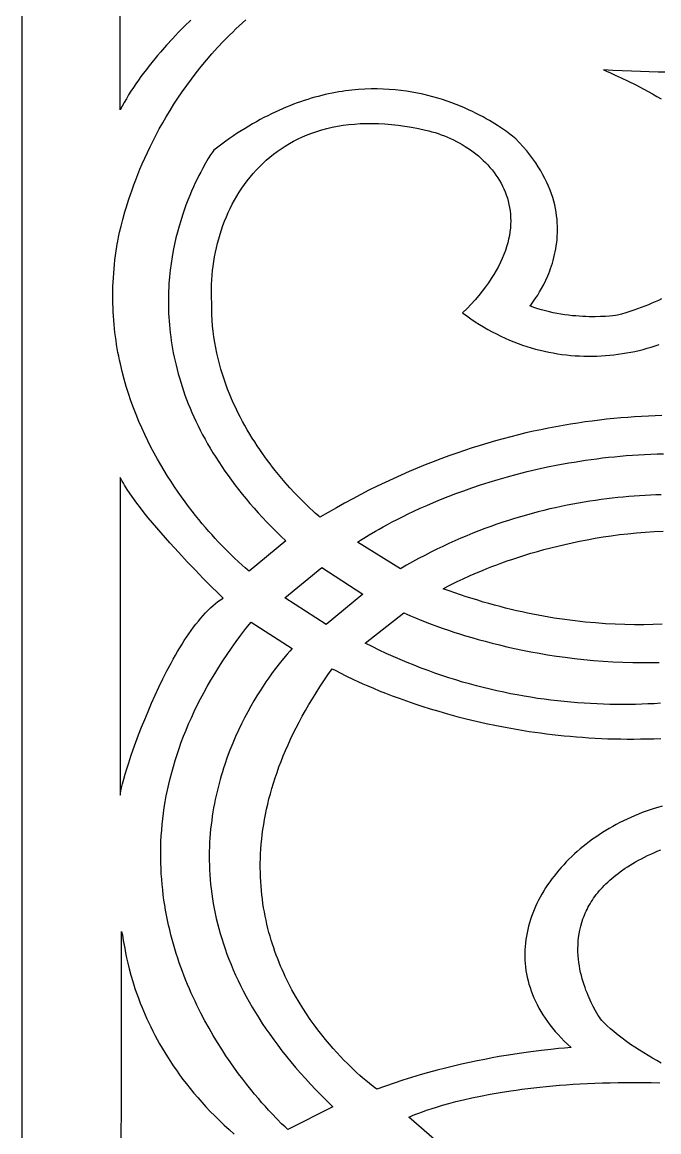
# Model space of a CAD drawing. Extents: x -4425 to -873, y -1243 to 1744.
# Drawn here: x -1282 to -1082, y -806.6 to -457.8 of the extents above; entities that cross this region are included whole.
import ezdxf

# ---------------------------------------------------------------- set-up
doc = ezdxf.new("R2010")
doc.units = 0
doc.layers.add('LAYER_1', color=7, linetype='CONTINUOUS')

msp = doc.modelspace()

# ---------------------------------------------------------------- linework, layer by layer
at = {"layer": 'LAYER_1'}
for points in [[(-1281.97, 1256.69), (-881.97, 1256.69), (-881.97, -1243.31), (-1281.97, -1243.31)], [(-1251.15, -600.87), (-1251.15, -700.81), (-1251.13, -700.55), (-1251.1, -700.24), (-1250.97, -699.44), (-1250.75, -698.42), (-1250.45, -697.2), (-1250.07, -695.79), (-1249.61, -694.21), (-1249.08, -692.46), (-1248.48, -690.57), (-1247.8, -688.54), (-1247.06, -686.4), (-1246.25, -684.16), (-1245.38, -681.82), (-1244.46, -679.42), (-1243.47, -676.95), (-1242.43, -674.44), (-1241.34, -671.89), (-1240.2, -669.34), (-1239.01, -666.77), (-1237.78, -664.23), (-1236.5, -661.7), (-1235.19, -659.23), (-1234.52, -658.01), (-1233.84, -656.8), (-1233.15, -655.62), (-1232.46, -654.45), (-1231.75, -653.3), (-1231.04, -652.18), (-1230.32, -651.08), (-1229.59, -650.01), (-1228.86, -648.97), (-1228.12, -647.96), (-1227.38, -646.98), (-1226.63, -646.03), (-1225.87, -645.12), (-1225.11, -644.24), (-1224.35, -643.41), (-1223.58, -642.62), (-1222.8, -641.87), (-1222.02, -641.16), (-1221.24, -640.5), (-1220.46, -639.89), (-1219.67, -639.33), (-1218.88, -638.82), (-1220.02, -637.7), (-1223.09, -634.63), (-1225.17, -632.51), (-1227.52, -630.08), (-1230.09, -627.38), (-1232.79, -624.49), (-1235.56, -621.45), (-1236.95, -619.89), (-1238.33, -618.32), (-1239.69, -616.74), (-1241.03, -615.16), (-1242.34, -613.58), (-1243.6, -612.02), (-1244.81, -610.48), (-1245.96, -608.97), (-1247.05, -607.49), (-1248.05, -606.05), (-1248.98, -604.67), (-1249.8, -603.33), (-1250.18, -602.69), (-1250.53, -602.06), (-1250.85, -601.46)], [(-1199.46, -638.76), (-1187.82, -629.24), (-1175, -637.57), (-1186.43, -647.08)], [(-1211.67, -648.4), (-1210.06, -646.35), (-1197.18, -654.68), (-1197.91, -655.46), (-1198.76, -656.43), (-1199.88, -657.76), (-1201.23, -659.45), (-1201.98, -660.43), (-1202.78, -661.49), (-1203.62, -662.63), (-1204.49, -663.85), (-1205.38, -665.16), (-1206.31, -666.54), (-1207.25, -668.01), (-1208.21, -669.54), (-1209.18, -671.16), (-1210.15, -672.84), (-1211.12, -674.6), (-1212.09, -676.43), (-1213.05, -678.33), (-1213.99, -680.3), (-1214.92, -682.33), (-1215.82, -684.43), (-1216.69, -686.6), (-1217.53, -688.82), (-1218.33, -691.11), (-1218.71, -692.27), (-1219.09, -693.46), (-1219.45, -694.65), (-1219.79, -695.86), (-1220.13, -697.08), (-1220.45, -698.32), (-1220.76, -699.57), (-1221.05, -700.84), (-1221.32, -702.12), (-1221.58, -703.41), (-1221.82, -704.71), (-1222.05, -706.03), (-1222.25, -707.36), (-1222.44, -708.7), (-1222.61, -710.06), (-1222.76, -711.43), (-1222.89, -712.81), (-1222.99, -714.2), (-1223.08, -715.61), (-1223.14, -717.02), (-1223.18, -718.45), (-1223.2, -719.89), (-1223.19, -721.34), (-1223.16, -722.8), (-1223.1, -724.27), (-1223.01, -725.75), (-1222.9, -727.24), (-1222.76, -728.74), (-1222.6, -730.25), (-1222.4, -731.78), (-1222.18, -733.31), (-1221.93, -734.85), (-1221.64, -736.4), (-1221.33, -737.96), (-1220.98, -739.53), (-1220.61, -741.1), (-1220.2, -742.69), (-1219.75, -744.28), (-1219.27, -745.88), (-1218.76, -747.49), (-1218.22, -749.11), (-1217.63, -750.74), (-1217.01, -752.37), (-1216.36, -754.01), (-1215.66, -755.66), (-1214.93, -757.32), (-1214.16, -758.98), (-1213.35, -760.65), (-1212.5, -762.32), (-1211.61, -764.01), (-1210.68, -765.69), (-1209.71, -767.39), (-1208.69, -769.09), (-1207.63, -770.79), (-1206.53, -772.5), (-1205.39, -774.22), (-1204.19, -775.94), (-1202.96, -777.67), (-1201.68, -779.4), (-1200.35, -781.13), (-1198.97, -782.87), (-1197.55, -784.62), (-1196.07, -786.36), (-1194.55, -788.12), (-1192.98, -789.87), (-1191.36, -791.63), (-1189.69, -793.39), (-1187.96, -795.16), (-1186.19, -796.93), (-1184.36, -798.7), (-1198.49, -805.89), (-1199.39, -805.07), (-1200.45, -804.04), (-1201.86, -802.63), (-1203.58, -800.84), (-1204.54, -799.81), (-1205.56, -798.68), (-1206.64, -797.46), (-1207.77, -796.16), (-1208.94, -794.77), (-1210.15, -793.29), (-1211.39, -791.73), (-1212.67, -790.08), (-1213.97, -788.35), (-1215.28, -786.54), (-1216.61, -784.65), (-1217.95, -782.69), (-1219.28, -780.64), (-1220.62, -778.52), (-1221.95, -776.33), (-1223.26, -774.06), (-1224.55, -771.72), (-1225.82, -769.31), (-1226.44, -768.08), (-1227.06, -766.83), (-1227.66, -765.56), (-1228.26, -764.28), (-1228.85, -762.98), (-1229.42, -761.67), (-1229.99, -760.33), (-1230.54, -758.99), (-1231.08, -757.62), (-1231.6, -756.24), (-1232.12, -754.85), (-1232.61, -753.44), (-1233.09, -752.01), (-1233.56, -750.57), (-1234.01, -749.11), (-1234.44, -747.64), (-1234.85, -746.15), (-1235.25, -744.65), (-1235.62, -743.13), (-1235.97, -741.6), (-1236.31, -740.06), (-1236.62, -738.5), (-1236.91, -736.93), (-1237.18, -735.34), (-1237.42, -733.74), (-1237.64, -732.13), (-1237.83, -730.51), (-1238, -728.87), (-1238.15, -727.22), (-1238.26, -725.55), (-1238.35, -723.88), (-1238.41, -722.19), (-1238.44, -720.49), (-1238.44, -718.77), (-1238.42, -717.05), (-1238.36, -715.31), (-1238.27, -713.56), (-1238.14, -711.8), (-1237.99, -710.03), (-1237.8, -708.25), (-1237.57, -706.46), (-1237.32, -704.65), (-1237.02, -702.84), (-1236.69, -701.02), (-1236.33, -699.18), (-1235.92, -697.34), (-1235.48, -695.48), (-1235, -693.62), (-1234.48, -691.74), (-1233.92, -689.86), (-1233.31, -687.97), (-1232.67, -686.06), (-1231.99, -684.15), (-1231.26, -682.23), (-1230.49, -680.3), (-1229.67, -678.37), (-1228.81, -676.42), (-1227.9, -674.47), (-1226.95, -672.51), (-1225.95, -670.54), (-1224.9, -668.56), (-1223.81, -666.57), (-1222.66, -664.58), (-1221.47, -662.58), (-1220.23, -660.58), (-1218.93, -658.56), (-1217.59, -656.54), (-1216.19, -654.52), (-1214.74, -652.48), (-1213.23, -650.45)]]:
    msp.add_lwpolyline(points, close=True, dxfattribs=at)
for points in [[(-1229.01, -457.1), (-1230.93, -459), (-1232.85, -460.96), (-1234.75, -462.98), (-1236.64, -465.04), (-1238.5, -467.16), (-1239.41, -468.23), (-1240.32, -469.32), (-1241.21, -470.42), (-1242.09, -471.52), (-1242.96, -472.64), (-1243.81, -473.76), (-1244.65, -474.89), (-1245.46, -476.03), (-1246.26, -477.18), (-1247.04, -478.33), (-1247.79, -479.49), (-1248.53, -480.66), (-1249.23, -481.83), (-1249.92, -483.01), (-1250.58, -484.19), (-1251.21, -485.38), (-1251.21, -383.89)], [(-1081.07, -544.77), (-1082.07, -545.24), (-1083.09, -545.7), (-1084.15, -546.16), (-1085.23, -546.61), (-1086.34, -547.05), (-1087.49, -547.49), (-1088.66, -547.91), (-1089.86, -548.33), (-1091.09, -548.75), (-1092.35, -549.15), (-1093.64, -549.54), (-1094.96, -549.93), (-1095.61, -550.01), (-1096.39, -550.09), (-1097.44, -550.18), (-1098.74, -550.27), (-1100.26, -550.34), (-1101.97, -550.37), (-1103.87, -550.36), (-1104.87, -550.33), (-1105.91, -550.29), (-1106.98, -550.23), (-1108.08, -550.14), (-1109.21, -550.04), (-1110.36, -549.91), (-1111.53, -549.76), (-1112.71, -549.58), (-1113.91, -549.38), (-1115.12, -549.14), (-1116.34, -548.87), (-1117.57, -548.57), (-1118.79, -548.23), (-1120.02, -547.85), (-1121.24, -547.44), (-1122.45, -546.98), (-1122.21, -546.69), (-1121.55, -545.83), (-1121.1, -545.21), (-1120.58, -544.45), (-1120.01, -543.58), (-1119.4, -542.58), (-1118.77, -541.47), (-1118.12, -540.25), (-1117.47, -538.92), (-1116.84, -537.5), (-1116.53, -536.75), (-1116.23, -535.97), (-1115.94, -535.18), (-1115.66, -534.36), (-1115.39, -533.51), (-1115.14, -532.65), (-1114.91, -531.77), (-1114.69, -530.86), (-1114.49, -529.94), (-1114.32, -529), (-1114.16, -528.04), (-1114.03, -527.06), (-1113.93, -526.06), (-1113.85, -525.04), (-1113.81, -524.01), (-1113.79, -522.97), (-1113.81, -521.9), (-1113.86, -520.83), (-1113.94, -519.73), (-1114.07, -518.63), (-1114.23, -517.51), (-1114.43, -516.38), (-1114.68, -515.24), (-1114.97, -514.08), (-1115.3, -512.92), (-1115.69, -511.74), (-1116.12, -510.55), (-1116.6, -509.36), (-1117.13, -508.15), (-1117.72, -506.94), (-1118.36, -505.72), (-1119.06, -504.49), (-1119.82, -503.26), (-1120.63, -502.02), (-1121.51, -500.77), (-1122.45, -499.52), (-1123.46, -498.26), (-1124.54, -497), (-1125.68, -495.74), (-1126.89, -494.47), (-1127.38, -494.06), (-1127.97, -493.58), (-1128.8, -492.94), (-1129.85, -492.16), (-1131.12, -491.27), (-1132.6, -490.29), (-1134.28, -489.24), (-1135.2, -488.69), (-1136.17, -488.14), (-1137.19, -487.57), (-1138.25, -487.01), (-1139.36, -486.44), (-1140.52, -485.87), (-1141.73, -485.3), (-1142.98, -484.74), (-1144.27, -484.19), (-1145.61, -483.65), (-1146.99, -483.13), (-1148.41, -482.62), (-1149.87, -482.13), (-1151.38, -481.67), (-1152.92, -481.22), (-1154.51, -480.81), (-1156.13, -480.43), (-1157.79, -480.07), (-1159.49, -479.76), (-1161.23, -479.48), (-1163, -479.24), (-1164.8, -479.05), (-1166.64, -478.9), (-1168.52, -478.8), (-1170.42, -478.76), (-1172.36, -478.76), (-1174.33, -478.83), (-1176.34, -478.95), (-1177.35, -479.04), (-1178.37, -479.14), (-1179.39, -479.25), (-1180.43, -479.39), (-1181.47, -479.54), (-1182.52, -479.7), (-1183.57, -479.89), (-1184.63, -480.09), (-1185.7, -480.31), (-1186.78, -480.55), (-1187.86, -480.81), (-1188.95, -481.09), (-1190.05, -481.38), (-1191.15, -481.7), (-1192.26, -482.04), (-1193.37, -482.39), (-1194.49, -482.77), (-1195.62, -483.17), (-1196.75, -483.59), (-1197.89, -484.03), (-1199.03, -484.5), (-1200.18, -484.99), (-1201.33, -485.5), (-1202.5, -486.03), (-1203.66, -486.59), (-1204.83, -487.17), (-1206.01, -487.77), (-1207.19, -488.4), (-1208.38, -489.06), (-1209.57, -489.74), (-1210.76, -490.44), (-1211.96, -491.17), (-1213.17, -491.93), (-1214.38, -492.71), (-1215.6, -493.52), (-1216.81, -494.36), (-1218.04, -495.23), (-1219.27, -496.12), (-1220.5, -497.04), (-1221.73, -497.99), (-1222.21, -498.67), (-1222.77, -499.52), (-1223.5, -500.67), (-1224.37, -502.14), (-1225.36, -503.91), (-1225.89, -504.9), (-1226.44, -505.96), (-1227.01, -507.1), (-1227.58, -508.3), (-1228.17, -509.56), (-1228.76, -510.89), (-1229.34, -512.29), (-1229.93, -513.75), (-1230.51, -515.27), (-1231.08, -516.85), (-1231.64, -518.49), (-1232.18, -520.19), (-1232.69, -521.95), (-1233.19, -523.76), (-1233.66, -525.62), (-1234.09, -527.54), (-1234.49, -529.51), (-1234.86, -531.53), (-1235.18, -533.6), (-1235.46, -535.71), (-1235.68, -537.87), (-1235.86, -540.08), (-1235.93, -541.2), (-1235.98, -542.33), (-1236.02, -543.47), (-1236.04, -544.63), (-1236.04, -545.79), (-1236.03, -546.96), (-1236.01, -548.14), (-1235.96, -549.33), (-1235.9, -550.54), (-1235.82, -551.75), (-1235.73, -552.97), (-1235.61, -554.2), (-1235.48, -555.43), (-1235.32, -556.68), (-1235.14, -557.94), (-1234.95, -559.2), (-1234.73, -560.48), (-1234.49, -561.76), (-1234.23, -563.05), (-1233.95, -564.34), (-1233.64, -565.65), (-1233.31, -566.96), (-1232.96, -568.28), (-1232.58, -569.61), (-1232.18, -570.94), (-1231.76, -572.28), (-1231.3, -573.63), (-1230.82, -574.99), (-1230.32, -576.35), (-1229.79, -577.72), (-1229.23, -579.09), (-1228.64, -580.47), (-1228.03, -581.85), (-1227.39, -583.24), (-1226.71, -584.64), (-1226.01, -586.04), (-1225.28, -587.45), (-1224.52, -588.86), (-1223.72, -590.28), (-1222.9, -591.7), (-1222.04, -593.13), (-1221.16, -594.56), (-1220.24, -595.99), (-1219.28, -597.43), (-1218.3, -598.87), (-1217.27, -600.32), (-1216.22, -601.77), (-1215.13, -603.22), (-1214, -604.68), (-1212.84, -606.14), (-1211.64, -607.6), (-1210.41, -609.06), (-1209.14, -610.53), (-1207.83, -612), (-1206.48, -613.47), (-1205.1, -614.95), (-1203.68, -616.43), (-1202.21, -617.9), (-1200.71, -619.38), (-1199.17, -620.87), (-1210.65, -630.37), (-1211.23, -629.9), (-1211.92, -629.31), (-1212.85, -628.49), (-1214, -627.45), (-1215.34, -626.18), (-1216.87, -624.7), (-1218.55, -623), (-1220.37, -621.09), (-1221.33, -620.06), (-1222.31, -618.98), (-1223.31, -617.85), (-1224.34, -616.67), (-1225.38, -615.44), (-1226.44, -614.15), (-1227.51, -612.82), (-1228.6, -611.45), (-1229.69, -610.02), (-1230.79, -608.55), (-1231.89, -607.03), (-1232.99, -605.47), (-1234.09, -603.86), (-1235.18, -602.2), (-1236.27, -600.5), (-1237.35, -598.76), (-1238.41, -596.97), (-1239.46, -595.14), (-1240.5, -593.26), (-1241.51, -591.35), (-1242.5, -589.39), (-1243.46, -587.39), (-1244.4, -585.35), (-1245.3, -583.27), (-1246.17, -581.15), (-1247.01, -578.99), (-1247.8, -576.79), (-1248.56, -574.55), (-1249.27, -572.28), (-1249.94, -569.96), (-1250.56, -567.62), (-1251.12, -565.23), (-1251.39, -564.02), (-1251.64, -562.81), (-1251.87, -561.58), (-1252.09, -560.35), (-1252.3, -559.11), (-1252.49, -557.86), (-1252.67, -556.6), (-1252.83, -555.33), (-1252.97, -554.06), (-1253.1, -552.77), (-1253.21, -551.48), (-1253.3, -550.18), (-1253.38, -548.87), (-1253.43, -547.55), (-1253.47, -546.23), (-1253.5, -544.89), (-1253.5, -543.55), (-1253.48, -542.2), (-1253.45, -540.84), (-1253.4, -539.48), (-1253.32, -538.1), (-1253.23, -536.72), (-1253.11, -535.33), (-1252.97, -533.94), (-1252.82, -532.53), (-1252.64, -531.12), (-1252.44, -529.7), (-1252.21, -528.28), (-1252.09, -527.52), (-1251.93, -526.6), (-1251.69, -525.35), (-1251.35, -523.79), (-1250.92, -521.93), (-1250.37, -519.79), (-1249.71, -517.4), (-1249.32, -516.12), (-1248.91, -514.77), (-1248.46, -513.37), (-1247.97, -511.92), (-1247.45, -510.43), (-1246.89, -508.88), (-1246.29, -507.29), (-1245.64, -505.65), (-1244.96, -503.98), (-1244.23, -502.27), (-1243.46, -500.52), (-1242.64, -498.74), (-1241.78, -496.93), (-1240.86, -495.09), (-1239.9, -493.22), (-1238.89, -491.33), (-1237.82, -489.42), (-1236.7, -487.5), (-1235.53, -485.55), (-1234.3, -483.6), (-1233.02, -481.63), (-1231.68, -479.65), (-1230.27, -477.66), (-1228.81, -475.68), (-1227.29, -473.69), (-1225.7, -471.7), (-1224.05, -469.71), (-1222.34, -467.73), (-1220.56, -465.76), (-1218.71, -463.79), (-1216.79, -461.84), (-1215.81, -460.88), (-1214.8, -459.91), (-1213.78, -458.95), (-1212.75, -457.99), (-1211.69, -457.04)], [(-1079.53, -473.48), (-1082.21, -473.45), (-1084.94, -473.39), (-1087.72, -473.31), (-1090.55, -473.21), (-1093.43, -473.09), (-1096.37, -472.94), (-1099.35, -472.76), (-1098.35, -473.18), (-1097.18, -473.69), (-1095.63, -474.39), (-1093.75, -475.27), (-1091.59, -476.31), (-1089.21, -477.5), (-1086.66, -478.84), (-1085.34, -479.57), (-1083.99, -480.32), (-1082.63, -481.1), (-1081.25, -481.92)], [(-1080.97, -581.47), (-1083.09, -581.53), (-1085.23, -581.62), (-1087.38, -581.72), (-1089.55, -581.85), (-1091.73, -582.01), (-1093.93, -582.18), (-1096.14, -582.39), (-1098.37, -582.61), (-1100.61, -582.87), (-1102.86, -583.15), (-1105.13, -583.45), (-1107.4, -583.79), (-1109.7, -584.15), (-1112, -584.54), (-1114.32, -584.95), (-1116.65, -585.4), (-1118.99, -585.88), (-1121.34, -586.39), (-1123.7, -586.92), (-1126.08, -587.49), (-1128.47, -588.1), (-1130.86, -588.73), (-1133.27, -589.4), (-1135.69, -590.1), (-1138.11, -590.83), (-1140.55, -591.6), (-1143, -592.4), (-1145.46, -593.24), (-1147.92, -594.11), (-1150.4, -595.02), (-1152.88, -595.97), (-1155.37, -596.96), (-1157.87, -597.98), (-1160.38, -599.04), (-1162.89, -600.14), (-1165.41, -601.28), (-1167.94, -602.46), (-1170.48, -603.68), (-1173.02, -604.94), (-1175.57, -606.24), (-1178.13, -607.58), (-1180.69, -608.97), (-1183.26, -610.4), (-1185.83, -611.87), (-1188.41, -613.39), (-1188.8, -613.07), (-1189.9, -612.11), (-1190.69, -611.4), (-1191.61, -610.54), (-1192.67, -609.54), (-1193.83, -608.4), (-1195.1, -607.11), (-1196.45, -605.69), (-1197.88, -604.13), (-1199.38, -602.44), (-1200.92, -600.63), (-1202.5, -598.69), (-1203.29, -597.68), (-1204.1, -596.63), (-1204.9, -595.56), (-1205.71, -594.45), (-1206.51, -593.32), (-1207.32, -592.16), (-1208.12, -590.97), (-1208.91, -589.75), (-1209.7, -588.51), (-1210.48, -587.24), (-1211.24, -585.94), (-1212, -584.61), (-1212.74, -583.26), (-1213.47, -581.89), (-1214.18, -580.49), (-1214.88, -579.06), (-1215.55, -577.62), (-1216.2, -576.14), (-1216.83, -574.65), (-1217.43, -573.13), (-1218.01, -571.58), (-1218.56, -570.02), (-1219.08, -568.43), (-1219.57, -566.82), (-1220.02, -565.19), (-1220.44, -563.54), (-1220.83, -561.87), (-1221.17, -560.18), (-1221.48, -558.47), (-1221.75, -556.74), (-1221.97, -554.99), (-1222.16, -553.22), (-1222.29, -551.44), (-1222.38, -549.64), (-1222.42, -547.81), (-1222.4, -545.98), (-1222.47, -544.54), (-1222.5, -543.1), (-1222.49, -541.66), (-1222.45, -540.22), (-1222.38, -538.77), (-1222.28, -537.32), (-1222.14, -535.87), (-1221.97, -534.43), (-1221.76, -532.98), (-1221.52, -531.54), (-1221.25, -530.11), (-1220.94, -528.68), (-1220.6, -527.26), (-1220.22, -525.85), (-1219.81, -524.45), (-1219.37, -523.06), (-1218.89, -521.68), (-1218.37, -520.31), (-1217.82, -518.96), (-1217.24, -517.63), (-1216.62, -516.31), (-1215.96, -515.01), (-1215.27, -513.72), (-1214.54, -512.46), (-1213.78, -511.22), (-1212.99, -510), (-1212.15, -508.81), (-1211.28, -507.64), (-1210.38, -506.49), (-1209.44, -505.38), (-1208.46, -504.29), (-1207.45, -503.23), (-1206.4, -502.2), (-1205.31, -501.2), (-1204.19, -500.24), (-1203.03, -499.31), (-1201.83, -498.41), (-1200.6, -497.55), (-1199.33, -496.73), (-1198.02, -495.95), (-1196.68, -495.2), (-1195.29, -494.5), (-1193.87, -493.84), (-1192.42, -493.22), (-1190.92, -492.65), (-1189.39, -492.12), (-1187.82, -491.64), (-1186.21, -491.2), (-1184.56, -490.82), (-1182.88, -490.48), (-1181.15, -490.2), (-1179.39, -489.97), (-1177.59, -489.79), (-1175.75, -489.67), (-1173.88, -489.6), (-1171.96, -489.59), (-1170, -489.64), (-1168.01, -489.74), (-1165.98, -489.91), (-1163.9, -490.14), (-1161.79, -490.43), (-1159.64, -490.79), (-1157.45, -491.21), (-1155.22, -491.69), (-1154.23, -491.94), (-1153.24, -492.2), (-1152.26, -492.5), (-1151.28, -492.82), (-1150.3, -493.16), (-1149.34, -493.53), (-1148.38, -493.93), (-1147.43, -494.35), (-1146.49, -494.79), (-1145.56, -495.26), (-1144.64, -495.75), (-1143.73, -496.27), (-1142.85, -496.81), (-1141.97, -497.37), (-1141.11, -497.95), (-1140.28, -498.56), (-1139.46, -499.19), (-1138.66, -499.84), (-1137.88, -500.52), (-1137.12, -501.21), (-1136.39, -501.93), (-1135.68, -502.67), (-1135, -503.42), (-1134.35, -504.2), (-1133.72, -505), (-1133.13, -505.82), (-1132.56, -506.66), (-1132.03, -507.52), (-1131.53, -508.39), (-1131.06, -509.29), (-1130.63, -510.2), (-1130.23, -511.14), (-1129.87, -512.09), (-1129.55, -513.06), (-1129.27, -514.04), (-1129.04, -515.05), (-1128.84, -516.07), (-1128.69, -517.11), (-1128.58, -518.16), (-1128.51, -519.23), (-1128.49, -520.32), (-1128.53, -521.42), (-1128.6, -522.54), (-1128.73, -523.68), (-1128.91, -524.83), (-1129.15, -525.99), (-1129.43, -527.17), (-1129.77, -528.36), (-1130.17, -529.57), (-1130.63, -530.79), (-1131.14, -532.02), (-1131.71, -533.27), (-1132.34, -534.53), (-1133.03, -535.8), (-1133.79, -537.08), (-1134.61, -538.38), (-1135.49, -539.69), (-1136.44, -541.01), (-1137.46, -542.34), (-1138.54, -543.68), (-1139.7, -545.04), (-1140.92, -546.4), (-1142.22, -547.78), (-1143.59, -549.16), (-1142.29, -550.12), (-1140.98, -551.05), (-1139.66, -551.93), (-1138.34, -552.78), (-1137.01, -553.59), (-1135.67, -554.36), (-1134.33, -555.1), (-1132.98, -555.8), (-1131.62, -556.46), (-1130.27, -557.09), (-1128.9, -557.69), (-1127.54, -558.24), (-1126.17, -558.77), (-1124.79, -559.26), (-1123.42, -559.72), (-1122.04, -560.14), (-1120.66, -560.53), (-1119.28, -560.89), (-1117.9, -561.21), (-1116.52, -561.51), (-1115.14, -561.77), (-1113.76, -562), (-1112.38, -562.2), (-1111, -562.37), (-1109.62, -562.51), (-1108.25, -562.62), (-1106.87, -562.7), (-1105.51, -562.75), (-1104.14, -562.77), (-1102.78, -562.77), (-1101.42, -562.74), (-1100.07, -562.68), (-1098.72, -562.59), (-1097.38, -562.48), (-1096.04, -562.33), (-1094.71, -562.17), (-1093.39, -561.98), (-1092.08, -561.76), (-1090.77, -561.52), (-1089.47, -561.25), (-1088.18, -560.96), (-1086.9, -560.64), (-1085.62, -560.3), (-1084.36, -559.94), (-1083.11, -559.56), (-1081.87, -559.15)], [(-1081.26, -606.36), (-1082.93, -606.41), (-1084.6, -606.47), (-1086.29, -606.56), (-1087.98, -606.66), (-1089.68, -606.77), (-1091.4, -606.91), (-1093.12, -607.06), (-1094.85, -607.23), (-1096.59, -607.42), (-1098.34, -607.62), (-1100.1, -607.85), (-1101.86, -608.1), (-1103.64, -608.36), (-1105.42, -608.65), (-1107.2, -608.95), (-1109, -609.28), (-1110.8, -609.63), (-1112.61, -610), (-1114.42, -610.4), (-1116.24, -610.81), (-1118.07, -611.25), (-1119.9, -611.71), (-1121.74, -612.2), (-1123.58, -612.71), (-1125.43, -613.24), (-1127.29, -613.8), (-1129.14, -614.38), (-1131.01, -614.99), (-1132.87, -615.63), (-1134.74, -616.29), (-1136.62, -616.97), (-1138.49, -617.69), (-1140.37, -618.43), (-1142.26, -619.2), (-1144.14, -620), (-1146.03, -620.82), (-1147.92, -621.67), (-1149.82, -622.56), (-1151.71, -623.47), (-1153.61, -624.41), (-1155.51, -625.38), (-1157.41, -626.39), (-1159.31, -627.42), (-1161.21, -628.48), (-1163.11, -629.58), (-1176.64, -621.28), (-1175.72, -620.66), (-1174.59, -619.93), (-1173.01, -618.96), (-1171.01, -617.77), (-1169.85, -617.11), (-1168.58, -616.4), (-1167.22, -615.66), (-1165.75, -614.88), (-1164.18, -614.07), (-1162.52, -613.23), (-1160.75, -612.37), (-1158.89, -611.49), (-1156.94, -610.59), (-1154.89, -609.68), (-1152.74, -608.76), (-1150.51, -607.83), (-1148.18, -606.9), (-1145.77, -605.98), (-1143.26, -605.06), (-1140.67, -604.14), (-1138, -603.24), (-1135.24, -602.36), (-1132.39, -601.5), (-1129.46, -600.66), (-1126.46, -599.85), (-1123.37, -599.07), (-1120.2, -598.32), (-1116.96, -597.61), (-1113.64, -596.95), (-1111.95, -596.63), (-1110.24, -596.33), (-1108.51, -596.04), (-1106.77, -595.76), (-1105.01, -595.49), (-1103.23, -595.24), (-1101.43, -595), (-1099.61, -594.78), (-1097.78, -594.57), (-1095.93, -594.38), (-1094.06, -594.2), (-1092.17, -594.04), (-1090.27, -593.9), (-1088.35, -593.77), (-1086.41, -593.66), (-1084.46, -593.57), (-1082.49, -593.5), (-1080.5, -593.45)], [(-1080.88, -647.06), (-1083.74, -647.16), (-1086.66, -647.21), (-1089.62, -647.2), (-1092.62, -647.15), (-1095.67, -647.03), (-1098.76, -646.86), (-1101.89, -646.64), (-1105.07, -646.34), (-1106.67, -646.17), (-1108.28, -645.99), (-1109.9, -645.79), (-1111.53, -645.57), (-1113.17, -645.33), (-1114.82, -645.08), (-1116.48, -644.8), (-1118.15, -644.51), (-1119.83, -644.21), (-1121.52, -643.88), (-1123.22, -643.53), (-1124.92, -643.17), (-1126.64, -642.78), (-1128.36, -642.38), (-1130.09, -641.95), (-1131.83, -641.51), (-1133.58, -641.04), (-1135.33, -640.56), (-1137.1, -640.05), (-1138.87, -639.52), (-1140.65, -638.97), (-1142.44, -638.4), (-1144.23, -637.8), (-1146.04, -637.19), (-1147.85, -636.55), (-1149.66, -635.88), (-1148.94, -635.48), (-1148.05, -635.01), (-1146.83, -634.38), (-1145.27, -633.61), (-1143.4, -632.72), (-1141.21, -631.73), (-1138.73, -630.66), (-1137.37, -630.1), (-1135.95, -629.53), (-1134.46, -628.94), (-1132.89, -628.35), (-1131.26, -627.75), (-1129.56, -627.15), (-1127.8, -626.54), (-1125.97, -625.94), (-1124.08, -625.34), (-1122.13, -624.74), (-1120.12, -624.15), (-1118.04, -623.58), (-1115.91, -623.01), (-1113.72, -622.46), (-1111.48, -621.93), (-1109.18, -621.42), (-1106.83, -620.93), (-1104.43, -620.46), (-1101.97, -620.02), (-1099.46, -619.61), (-1096.91, -619.23), (-1094.31, -618.88), (-1091.66, -618.57), (-1088.97, -618.3), (-1086.23, -618.07), (-1083.45, -617.89), (-1080.63, -617.74)], [(-1081.47, -671.9), (-1083.41, -672.01), (-1085.37, -672.1), (-1087.33, -672.17), (-1089.3, -672.22), (-1091.29, -672.25), (-1093.29, -672.26), (-1095.29, -672.25), (-1097.31, -672.22), (-1099.33, -672.17), (-1101.37, -672.09), (-1103.41, -672), (-1105.46, -671.87), (-1107.52, -671.73), (-1109.59, -671.56), (-1111.67, -671.37), (-1113.75, -671.15), (-1115.85, -670.9), (-1117.94, -670.63), (-1120.05, -670.34), (-1122.16, -670.01), (-1124.28, -669.66), (-1126.41, -669.28), (-1128.54, -668.88), (-1130.68, -668.44), (-1132.82, -667.98), (-1134.97, -667.48), (-1137.12, -666.96), (-1139.27, -666.4), (-1141.43, -665.82), (-1143.6, -665.2), (-1145.77, -664.55), (-1147.94, -663.87), (-1150.11, -663.15), (-1152.29, -662.4), (-1154.47, -661.62), (-1156.65, -660.8), (-1158.84, -659.95), (-1161.03, -659.06), (-1163.21, -658.14), (-1165.4, -657.18), (-1167.59, -656.19), (-1169.78, -655.15), (-1171.98, -654.08), (-1174.17, -652.98), (-1162.03, -643.43), (-1161.09, -643.87), (-1159.95, -644.38), (-1158.37, -645.05), (-1156.38, -645.87), (-1153.99, -646.8), (-1151.21, -647.83), (-1149.68, -648.37), (-1148.06, -648.92), (-1146.35, -649.49), (-1144.56, -650.07), (-1142.68, -650.65), (-1140.71, -651.23), (-1138.67, -651.82), (-1136.54, -652.4), (-1134.34, -652.98), (-1132.06, -653.55), (-1129.71, -654.1), (-1127.28, -654.64), (-1124.79, -655.17), (-1122.22, -655.67), (-1119.59, -656.16), (-1116.9, -656.61), (-1114.14, -657.04), (-1111.33, -657.43), (-1108.45, -657.79), (-1105.52, -658.11), (-1102.53, -658.39), (-1099.49, -658.63), (-1096.4, -658.82), (-1093.26, -658.96), (-1090.07, -659.05), (-1086.84, -659.09), (-1083.56, -659.06), (-1081.9, -659.03)], [(-1080.95, -704.24), (-1082.22, -704.6), (-1083.47, -704.99), (-1084.71, -705.4), (-1085.94, -705.82), (-1087.16, -706.27), (-1088.37, -706.75), (-1089.56, -707.24), (-1090.74, -707.75), (-1091.91, -708.29), (-1093.06, -708.84), (-1094.21, -709.41), (-1095.33, -710), (-1096.44, -710.61), (-1097.54, -711.24), (-1098.62, -711.89), (-1099.68, -712.55), (-1100.73, -713.23), (-1101.76, -713.93), (-1102.77, -714.65), (-1103.77, -715.38), (-1104.74, -716.13), (-1105.7, -716.89), (-1106.64, -717.67), (-1107.56, -718.46), (-1108.45, -719.26), (-1109.33, -720.09), (-1110.19, -720.92), (-1111.02, -721.77), (-1111.84, -722.63), (-1112.63, -723.5), (-1113.4, -724.38), (-1114.15, -725.28), (-1114.87, -726.19), (-1115.57, -727.11), (-1116.24, -728.04), (-1116.89, -728.98), (-1117.51, -729.93), (-1118.11, -730.89), (-1118.69, -731.86), (-1119.23, -732.83), (-1119.75, -733.82), (-1120.24, -734.82), (-1120.71, -735.82), (-1121.14, -736.83), (-1121.55, -737.84), (-1121.93, -738.87), (-1122.28, -739.9), (-1122.6, -740.93), (-1122.89, -741.97), (-1123.15, -743.02), (-1123.37, -744.07), (-1123.57, -745.13), (-1123.73, -746.19), (-1123.86, -747.25), (-1123.96, -748.32), (-1124.03, -749.39), (-1124.06, -750.46), (-1124.05, -751.53), (-1124.02, -752.61), (-1123.95, -753.69), (-1123.84, -754.77), (-1123.69, -755.85), (-1123.51, -756.93), (-1123.3, -758.01), (-1123.04, -759.09), (-1122.75, -760.17), (-1122.42, -761.25), (-1122.06, -762.33), (-1121.65, -763.4), (-1121.2, -764.48), (-1120.72, -765.55), (-1120.19, -766.62), (-1119.63, -767.68), (-1119.02, -768.74), (-1118.37, -769.8), (-1117.68, -770.85), (-1116.95, -771.9), (-1116.18, -772.95), (-1115.36, -773.99), (-1114.5, -775.02), (-1113.59, -776.04), (-1112.64, -777.06), (-1111.65, -778.08), (-1110.61, -779.08), (-1109.52, -780.08), (-1111.6, -780.25), (-1113.5, -780.42), (-1115.92, -780.67), (-1118.81, -781), (-1122.14, -781.42), (-1125.87, -781.95), (-1127.87, -782.26), (-1129.95, -782.6), (-1132.11, -782.97), (-1134.35, -783.38), (-1136.65, -783.82), (-1139.02, -784.29), (-1141.45, -784.8), (-1143.93, -785.35), (-1146.45, -785.94), (-1149.02, -786.56), (-1151.63, -787.23), (-1154.27, -787.95), (-1156.94, -788.71), (-1159.63, -789.51), (-1162.34, -790.36), (-1165.07, -791.26), (-1167.79, -792.21), (-1170.53, -793.22), (-1171.32, -792.63), (-1172.26, -791.9), (-1173.51, -790.89), (-1175.03, -789.6), (-1175.89, -788.85), (-1176.79, -788.03), (-1177.75, -787.14), (-1178.76, -786.18), (-1179.8, -785.16), (-1180.88, -784.06), (-1181.99, -782.9), (-1183.13, -781.68), (-1184.29, -780.39), (-1185.47, -779.03), (-1186.66, -777.61), (-1187.86, -776.12), (-1189.07, -774.57), (-1190.27, -772.96), (-1191.47, -771.28), (-1192.65, -769.54), (-1193.83, -767.73), (-1194.98, -765.87), (-1196.11, -763.94), (-1197.21, -761.95), (-1197.75, -760.94), (-1198.28, -759.9), (-1198.8, -758.86), (-1199.31, -757.79), (-1199.81, -756.72), (-1200.3, -755.62), (-1200.77, -754.52), (-1201.24, -753.39), (-1201.69, -752.26), (-1202.13, -751.11), (-1202.55, -749.94), (-1202.96, -748.76), (-1203.35, -747.56), (-1203.73, -746.35), (-1204.09, -745.13), (-1204.43, -743.89), (-1204.76, -742.64), (-1205.07, -741.37), (-1205.36, -740.09), (-1205.63, -738.79), (-1205.88, -737.48), (-1206.11, -736.16), (-1206.32, -734.82), (-1206.51, -733.47), (-1206.67, -732.11), (-1206.82, -730.73), (-1206.93, -729.33), (-1207.03, -727.93), (-1207.1, -726.51), (-1207.15, -725.07), (-1207.17, -723.62), (-1207.16, -722.16), (-1207.13, -720.69), (-1207.07, -719.2), (-1206.98, -717.7), (-1206.86, -716.18), (-1206.72, -714.65), (-1206.54, -713.11), (-1206.33, -711.56), (-1206.1, -709.99), (-1205.83, -708.41), (-1205.53, -706.82), (-1205.2, -705.21), (-1204.83, -703.59), (-1204.43, -701.96), (-1204, -700.32), (-1203.53, -698.66), (-1203.02, -696.99), (-1202.48, -695.3), (-1201.9, -693.61), (-1201.29, -691.9), (-1200.64, -690.18), (-1199.95, -688.45), (-1199.22, -686.7), (-1198.45, -684.95), (-1197.64, -683.18), (-1196.79, -681.4), (-1195.9, -679.6), (-1194.96, -677.8), (-1193.99, -675.98), (-1192.97, -674.15), (-1191.91, -672.31), (-1190.8, -670.45), (-1189.65, -668.59), (-1188.46, -666.71), (-1187.21, -664.82), (-1185.92, -662.92), (-1184.59, -661.01), (-1183.48, -661.62), (-1182.12, -662.34), (-1180.24, -663.28), (-1177.85, -664.42), (-1176.47, -665.06), (-1174.98, -665.73), (-1173.36, -666.43), (-1171.63, -667.17), (-1169.78, -667.93), (-1167.82, -668.71), (-1165.75, -669.5), (-1163.57, -670.31), (-1161.28, -671.13), (-1158.89, -671.95), (-1156.4, -672.77), (-1153.8, -673.59), (-1151.11, -674.41), (-1148.31, -675.21), (-1145.42, -675.99), (-1142.44, -676.76), (-1139.36, -677.5), (-1136.2, -678.21), (-1132.95, -678.89), (-1129.61, -679.54), (-1126.18, -680.15), (-1122.67, -680.71), (-1120.89, -680.97), (-1119.09, -681.22), (-1117.26, -681.46), (-1115.42, -681.68), (-1113.56, -681.89), (-1111.68, -682.09), (-1109.78, -682.27), (-1107.86, -682.43), (-1105.92, -682.58), (-1103.97, -682.72), (-1102, -682.83), (-1100.01, -682.93), (-1098, -683.01), (-1095.97, -683.07), (-1093.93, -683.11), (-1091.87, -683.13), (-1089.8, -683.13), (-1087.71, -683.11), (-1085.6, -683.07), (-1083.48, -683.01), (-1081.34, -682.93)], [(-1081.24, -784.98), (-1082.58, -784.23), (-1083.95, -783.44), (-1085.32, -782.63), (-1086.7, -781.79), (-1088.08, -780.92), (-1089.45, -780.03), (-1090.81, -779.11), (-1092.14, -778.17), (-1093.44, -777.2), (-1094.71, -776.22), (-1095.94, -775.22), (-1097.12, -774.2), (-1098.25, -773.16), (-1099.31, -772.11), (-1099.82, -771.58), (-1100.31, -771.04), (-1100.62, -770.59), (-1100.97, -770.04), (-1101.42, -769.29), (-1101.96, -768.35), (-1102.56, -767.24), (-1103.2, -765.96), (-1103.86, -764.52), (-1104.19, -763.75), (-1104.52, -762.95), (-1104.84, -762.11), (-1105.15, -761.24), (-1105.46, -760.35), (-1105.75, -759.42), (-1106.03, -758.47), (-1106.28, -757.49), (-1106.52, -756.49), (-1106.73, -755.47), (-1106.92, -754.43), (-1107.08, -753.37), (-1107.2, -752.28), (-1107.3, -751.19), (-1107.35, -750.08), (-1107.37, -748.95), (-1107.34, -747.81), (-1107.27, -746.67), (-1107.16, -745.51), (-1106.99, -744.35), (-1106.77, -743.18), (-1106.5, -742), (-1106.17, -740.82), (-1105.78, -739.64), (-1105.56, -739.05), (-1105.32, -738.46), (-1105.07, -737.87), (-1104.81, -737.28), (-1104.52, -736.7), (-1104.22, -736.11), (-1103.9, -735.52), (-1103.56, -734.94), (-1103.21, -734.35), (-1102.83, -733.77), (-1102.44, -733.19), (-1102.03, -732.61), (-1101.59, -732.03), (-1101.14, -731.46), (-1100.67, -730.89), (-1100.18, -730.32), (-1099.66, -729.75), (-1099.13, -729.19), (-1098.57, -728.63), (-1098, -728.07), (-1097.4, -727.52), (-1096.77, -726.97), (-1096.13, -726.43), (-1095.46, -725.88), (-1094.77, -725.35), (-1094.05, -724.82), (-1093.31, -724.29), (-1092.55, -723.77), (-1091.76, -723.25), (-1090.94, -722.74), (-1090.1, -722.23), (-1089.24, -721.73), (-1088.34, -721.23), (-1087.43, -720.74), (-1086.48, -720.26), (-1085.51, -719.78), (-1084.51, -719.31), (-1083.48, -718.85), (-1082.43, -718.39), (-1081.34, -717.94)], [(-1250.9, -863.96), (-1250.74, -743.63), (-1250.62, -744.08), (-1250.5, -744.71), (-1250.2, -746.49), (-1249.77, -748.89), (-1249.5, -750.32), (-1249.17, -751.88), (-1248.78, -753.58), (-1248.33, -755.4), (-1247.81, -757.34), (-1247.21, -759.39), (-1246.53, -761.54), (-1246.15, -762.65), (-1245.75, -763.79), (-1245.33, -764.95), (-1244.88, -766.13), (-1244.4, -767.33), (-1243.9, -768.55), (-1243.36, -769.79), (-1242.8, -771.05), (-1242.21, -772.33), (-1241.59, -773.62), (-1240.94, -774.93), (-1240.25, -776.25), (-1239.54, -777.59), (-1238.79, -778.93), (-1238, -780.3), (-1237.18, -781.67), (-1236.32, -783.05), (-1235.42, -784.45), (-1234.49, -785.85), (-1233.52, -787.26), (-1232.5, -788.68), (-1231.45, -790.1), (-1230.35, -791.53), (-1229.22, -792.96), (-1228.04, -794.4), (-1226.81, -795.83), (-1225.54, -797.27), (-1224.23, -798.72), (-1222.87, -800.16), (-1221.46, -801.6), (-1220, -803.04), (-1218.49, -804.48), (-1216.93, -805.91), (-1215.33, -807.34)], [(-1099.53, -855.04), (-1160.48, -802.01), (-1160.14, -801.85), (-1159.11, -801.4), (-1158.33, -801.09), (-1157.38, -800.72), (-1156.25, -800.3), (-1154.94, -799.84), (-1153.46, -799.34), (-1151.79, -798.82), (-1149.94, -798.27), (-1147.91, -797.7), (-1145.7, -797.12), (-1143.3, -796.54), (-1140.71, -795.95), (-1137.94, -795.37), (-1134.98, -794.8), (-1131.83, -794.25), (-1128.49, -793.73), (-1126.75, -793.48), (-1124.96, -793.23), (-1123.12, -793), (-1121.24, -792.77), (-1119.3, -792.56), (-1117.32, -792.35), (-1115.29, -792.16), (-1113.21, -791.98), (-1111.08, -791.82), (-1108.9, -791.67), (-1106.67, -791.53), (-1104.39, -791.41), (-1102.06, -791.31), (-1099.69, -791.22), (-1097.26, -791.15), (-1094.78, -791.1), (-1092.25, -791.07), (-1089.68, -791.06), (-1087.05, -791.07), (-1084.37, -791.1), (-1081.64, -791.15)]]:
    msp.add_lwpolyline(points, dxfattribs=at)

doc.saveas('drawing.dxf')
